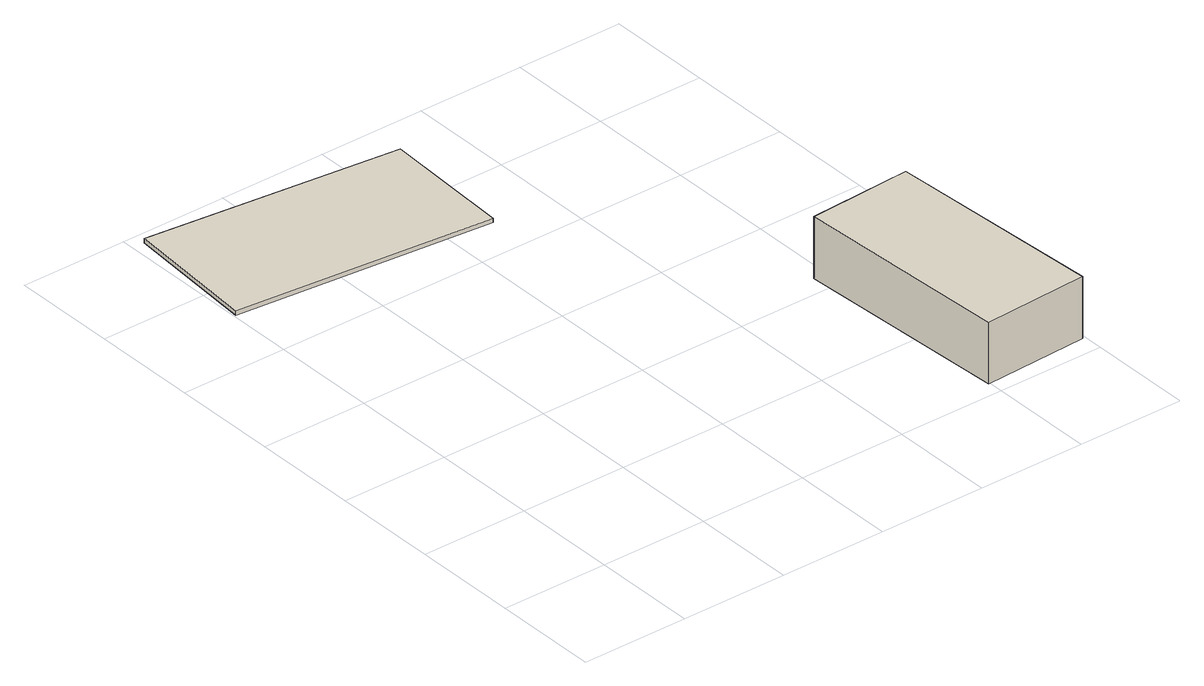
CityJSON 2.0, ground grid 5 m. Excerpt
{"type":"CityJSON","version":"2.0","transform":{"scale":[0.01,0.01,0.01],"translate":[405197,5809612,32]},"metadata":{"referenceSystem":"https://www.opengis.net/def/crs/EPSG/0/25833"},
"CityObjects":{
"building1":{"type":"Building","attributes":{"Gemeindeschluessel":"11000009","BezugspunktDach":"2200","function":"31001_2000","measuredHeight":0.195,"storeysAboveGround":1},"address":[{"country":"Germany","locality":"Berlin","thoroughfareNumber":"5 (1)","thoroughfareName":"Neue Wiesen"}],"geometry":[{"type":"Solid","lod":"1","boundaries":[[[[0,1,2,3]],[[4,5,6,7]],[[4,7,3,2]],[[5,4,2,1]],[[6,5,1,0]],[[7,6,0,3]]]]}]},
"building2":{"type":"Building","attributes":{"Gemeindeschluessel":"11000009","BezugspunktDach":"2200","function":"31001_2000","measuredHeight":3.48,"storeysAboveGround":1},"address":[{"country":"Germany","locality":"Berlin","thoroughfareNumber":"5 (3)","thoroughfareName":"Neue Wiesen"}],"geometry":[{"type":"Solid","lod":"1","boundaries":[[[[8,9,10,11]],[[12,13,14,15]],[[12,15,11,10]],[[13,12,10,9]],[[14,13,9,8]],[[15,14,8,11]]]]}]}
},
"vertices":[
[1215,2196,105],[1247,2814,105],[59,2942,105],[10,2309,105],[59,2942,85],[1247,2814,85],[1215,2196,85],[10,2309,85],
[1988,58,381],[2480,83,381],[2419,1111,381],[1933,1082,381],[2419,1111,92],[2480,83,92],[1988,58,92],[1933,1082,92]
]}
